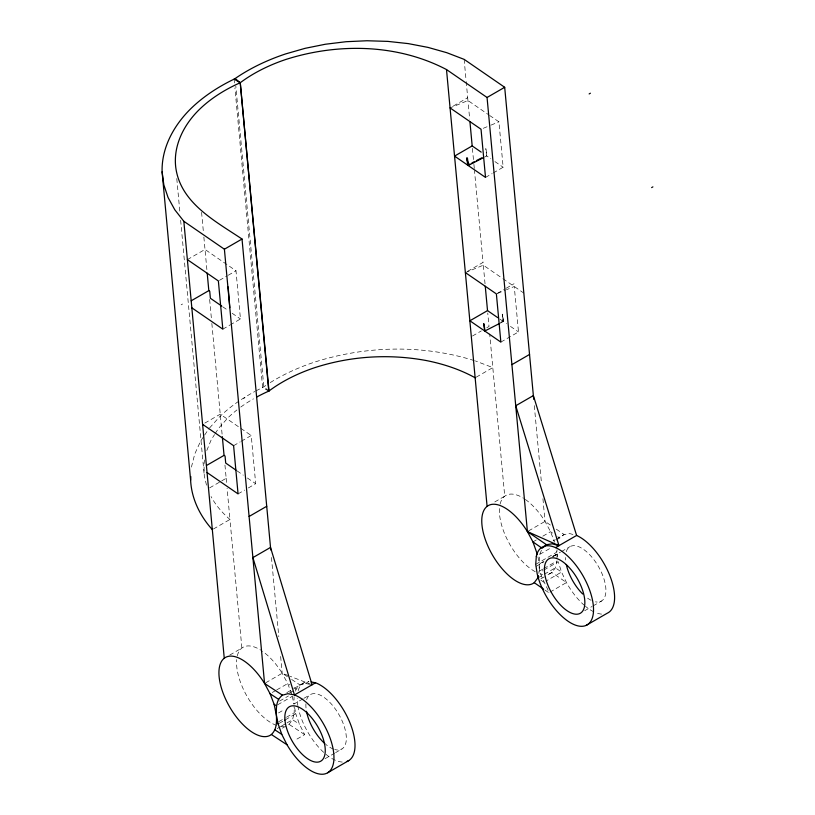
<?xml version="1.0" encoding="UTF-8"?>
<svg xmlns="http://www.w3.org/2000/svg" width="815" height="815" viewBox="0 0 815 815"><rect width="100%" height="100%" fill="white"/><g stroke="black" fill="none" stroke-linecap="round" stroke-linejoin="round"><path stroke-width="0.61" stroke-dasharray="4.08 3.06" d="M302.915 698.903L293.95 704.007L294.072 696.805M541.415 550.319L539.754 554.332L538.888 573.403M557.002 558.601L556.971 549.87M204.728 459.976L204.025 463.582L204.249 475.593L206.745 486.219M191.423 467.066L194.754 453.996L200.572 441.2L203.984 436.056M295.519 691.151L296.171 689.113L300.063 684.987L305.493 683.51L308.936 681.523A44.907 21.017 60 0 0 298.005 691.222M206.806 450.491L211.217 439.774L214.528 434.609M215.191 433.57L218.501 428.405L228.088 417.677A136.451 84.546 -5.3 0 1 236.931 409.965M204.667 435.027L208.772 428.863M209.577 427.957L219.245 417.158A164.019 101.631 -5.3 0 1 254.84 391.485M556.564 540.029L564.102 534.528L569.817 533.621L574.341 534.844M187.379 259.618L205.013 249.451L235.993 270.774L240.456 318.971L231.643 324.064M466.2 81.643L467.688 97.739L450.063 107.916L467.963 100.53L488.603 114.742M219.469 280.319L227.181 275.857M228.282 275.226L235.993 270.774M181.154 304.82L182.54 304.015M222.831 329.148L230.543 324.696M485.516 177.425L492.128 173.605M493.228 172.974L503.15 167.238L498.923 121.843L489.632 115.455M243.644 398.484L245.03 397.679M204.82 423.087L220.244 414.193L239.855 427.681M467.606 271.324L483.04 262.42L474.483 170.549M233.599 445.693L240.211 441.873M241.311 441.231L251.234 435.505L255.686 483.703L245.773 489.428M497.486 293.278L505.198 288.826M506.298 288.184L514.01 283.732M209.649 487.859L220.671 481.492M221.772 480.86L226.173 478.313L224.838 463.827M472.496 336.014L481.308 330.921M486.82 327.732L489.02 326.458L487.757 313.041M238.062 493.89L244.673 490.07M500.858 342.096L518.493 331.919L514.265 286.513L506.441 289.753M213.428 529.006L229.952 519.461L227.09 488.287M476.266 377.151L492.8 367.606L489.703 333.946M229.769 655.046L241.882 648.047L229.952 519.461A151.121 93.623 -5.3 0 1 211.065 496.559M494.807 501.928L504.73 496.192L492.8 367.606L475.42 360.933M265.67 682.797L282.194 673.251L289.091 675.91M528.507 530.942L545.031 521.396L551.062 525.543M272.291 692.475L275.602 690.56M276.703 689.928L287.726 683.561L289.834 684.946M532.939 541.894L536.239 539.988M542.851 536.168L550.563 531.716L553.67 533.845M286.839 692.628L293.451 688.807M294.551 688.176L303.506 683.001M289.559 692.933L296.171 689.113L294.062 687.728M553.09 540.895L555.29 539.622M556.39 538.99L564.102 534.528L555.076 528.314M279.616 701.053L288.429 695.969M277.691 704.771L292.014 696.489M539.754 554.332L550.777 547.965M278.526 712.921L284.038 709.743M303.964 698.292L310.281 694.645M535.73 564.326L546.875 557.888M547.986 557.256L556.798 552.163L556.309 549.952M543.636 561.647C531.93 564.408 547.66 586.372 548.852 592.739L544.675 589.866M552.448 556.553L556.859 554.006M553.018 556.441L560.394 552.183M561.443 551.572L569.868 546.702M536.076 566.374L543.921 561.841M553.833 556.105L557.134 554.2L556.798 552.163M278.801 721.662L285.413 717.842M286.523 717.21L294.235 712.758L294.032 706.513M542.749 569.176L539.448 571.091L540.63 571.916L542.831 570.643M543.85 568.544L557.073 560.903L555.392 567.831L551.867 572.487L545.255 576.307M543.931 570.001L558.255 561.729L561.545 572.079L566.486 582.552A44.907 21.017 60 0 0 584.549 605.535M279.25 723.312L295.774 713.767L294.633 707.675M277.12 728.6L280.431 726.685M281.532 726.053L285.933 723.506M287.043 722.864L292.544 719.686L294.235 712.758L295.774 713.767L299.431 724.209L304.667 734.621L294.755 740.346M537.757 578.018L543.269 574.84M544.369 574.198L555.392 567.831L561.545 572.079L546.121 580.993M282.408 728.152L289.019 724.331L292.544 719.686L299.431 724.209M540.844 578.854L544.145 576.939M549.952 592.108L566.486 582.552L551.867 572.487A44.907 21.017 60 0 1 546.722 574.534M325.093 758.694L334.568 753.223M335.627 752.612L341.943 748.954M584.671 610.761L592.047 606.492M593.106 605.891L601.531 601.022M484.568 157.081L486.749 155.96L490.854 158.782M500.115 323.209L503.405 321.528L506.492 323.667M500.705 322.312L502.906 321.191L502.254 314.172L503.497 321.599M483.275 128.312L489.978 125.541M491.099 125.082L498.923 121.843M465.406 272.597L483.315 265.201L501.887 277.986M497.496 293.451L505.32 290.211M305.493 683.51L312.094 684.773L290.242 676.348M474.259 360.607C422.567 344.348 365.925 345.672 314.468 362.145A164.019 101.681 -5.3 0 0 269.765 382.907M268.767 391.108L262.624 387.522L234.924 88M287.451 676.705L282.194 673.251A44.907 21.017 60 0 0 262.491 651.307M291.658 679.466L300.063 684.987M304.667 734.621L289.019 724.331A44.907 21.017 60 0 1 287.145 725.482M486.249 155.624L486.749 155.96L485.557 148.564M494.95 161.604L503.15 167.238M502.916 278.699L523.872 293.125M499.829 319.072L502.906 321.191M510.496 326.418L518.493 331.919M557.796 536.698L559.864 538.124M222.821 306.837L228.006 310.403M232.153 313.266L240.456 318.971M540.844 580.148L543.921 582.267M240.894 428.395L251.234 435.505M237.073 470.897L243.278 475.165M247.414 478.008L255.686 483.703M268.981 390.986L263.846 386.819L235.82 86.146M525.339 499.452A44.907 21.017 60 0 1 545.031 521.396L550.563 531.716L554.577 542.199M291.729 694.054L287.726 683.561L282.194 673.251L280.564 655.637M537.931 556.818L539.51 564.388M292.228 696.265L293.95 704.007M557.134 554.2L557.511 556.706M502.254 314.172L503.405 321.528L502.753 314.509M467.688 97.739L469.685 119.102M534.294 405.646L541.415 482.399M542.933 498.749L545.031 521.396M486.056 148.9L486.708 155.92M472.405 148.391L473.79 163.163M473.912 164.396L474.371 169.316M464.132 59.363L466.078 80.41M485.037 283.773L483.04 262.42M234.109 79.137L234.455 82.936M271.456 557.491L278.812 636.76M201.58 212.348L203.414 232.132M203.872 237.084L206.969 270.662M209.638 299.451L211.38 318.37M211.849 323.412L222.2 435.404M176.784 178.587L180.054 213.978M180.645 220.295L204.249 475.593M226.173 478.313L226.631 483.295M255.93 390.905A164.019 101.631 -5.3 0 1 262.624 387.522L263.846 386.819A164.019 101.681 -5.3 0 1 268.756 383.549M283.885 726.389A44.907 21.017 60 0 1 280.818 726.389M276.509 725.381A44.907 21.017 60 0 1 236.676 659.63M237.277 655.902A44.907 21.017 60 0 1 260.627 650.064M240.792 407.042A136.451 84.546 -5.3 0 1 253.445 398.861M542.576 574.381A44.907 21.017 60 0 1 540.335 573.841M535.231 571.692A44.907 21.017 60 0 1 499.514 507.776M500.115 504.057A44.907 21.017 60 0 1 523.464 498.22M342.269 762.056A44.907 21.017 60 0 1 324.645 753.203M323.698 752.357A44.907 21.017 60 0 1 298.066 706.778M297.852 705.556A44.907 21.017 60 0 1 297.21 698.221M306.664 699.616A31.439 14.711 60 0 1 339.234 715.122A31.439 14.711 60 0 1 334.731 749.515M333.518 749.107A31.439 14.711 60 0 1 325.745 744.35M306.012 707.96A31.439 14.711 60 0 1 305.971 703.151M601.582 614.102A44.907 21.017 60 0 1 594.797 612.269M593.768 611.79A44.907 21.017 60 0 1 585.496 606.34M566.252 551.673A31.439 14.711 60 0 1 598.302 566.282A31.439 14.711 60 0 1 595.5 601.857M591.099 600.288A31.439 14.711 60 0 1 586.219 597.13M565.59 560.017A31.439 14.711 60 0 1 565.467 557.531"/><path stroke-width="1.22" d="M162.104 171.822L163.835 184.842L168.084 197.546L174.787 209.761L183.833 221.293L224.4 249.217L252.895 557.613L294.47 694.961A44.907 21.017 60 0 1 333.641 762.157A44.907 21.017 60 0 1 287.043 744.798L271.385 734.519A44.907 21.017 60 0 1 231.083 709.315A44.907 21.017 60 0 1 224.257 658.235L212.328 529.648C200.042 515.997 191.494 498.729 190.618 480.198L162.104 171.822C161.452 147.688 173.921 125.316 190.73 108.772A164.019 101.631 -5.3 0 1 234.109 79.137L235.117 78.556A164.019 101.681 -5.3 0 1 285.739 53.882L305.146 48.319L325.368 44.244L346.1 41.708L367.035 40.75L387.859 41.392L408.284 43.613L427.987 47.392L446.702 52.669L464.132 59.363L504.689 87.287L533.713 399.35M190.618 480.198L190.832 476.622M271.385 734.519C282.662 723.924 269.816 705.016 282.438 695.175L287.868 693.697L294.47 694.961L315.537 682.787A44.907 21.017 60 0 1 350.226 723.486A44.907 21.017 60 0 1 346.721 761.516M538.328 575.706L537.757 578.018L534.232 582.674A44.907 21.017 60 0 1 493.921 557.47A44.907 21.017 60 0 1 487.095 506.38L446.498 69.55C397.425 43.837 337.919 42.849 285.78 59.485A136.451 84.577 -5.3 0 0 240.252 82.723A136.451 84.546 -5.3 0 0 199.573 109.291C184.149 124.226 173.126 145.253 175.734 167.207C180.258 202.894 215.333 221.15 242.024 239.029L270.753 549.942M227.945 287.542L228.129 286.921L229.81 307.642M543.085 547.588L546.478 544.715L552.183 543.809L558.978 545.643L515.732 405.768L487.054 97.474L446.498 69.55M224.4 249.217L242.024 239.029M487.054 97.474L504.689 87.287M191.189 300.806L208.823 290.629L209.73 291.25L210.382 298.27L221.792 306.124M481.196 152.13L472.18 145.926L454.546 156.103L467.637 165.119L469.817 163.998M589.143 93.939L590.406 93.205M256.593 397.099A136.451 84.546 -5.3 0 1 268.767 391.108L268.981 390.986A136.451 84.577 -5.3 0 1 314.509 367.748C350.481 356.023 389.346 353.608 426.53 360.597A151.121 93.674 -5.3 0 1 475.165 377.793M651.633 187.603L652.897 186.869M206.419 465.538L224.054 455.371L225.052 456.043L225.704 463.063L236.044 470.184M497.771 317.667L487.523 310.607L469.888 320.784L500.858 342.096L496.376 293.909L465.406 272.597M249.115 516.466L266.739 506.278M511.952 364.621L529.587 354.433M555.535 547.629L576.602 535.455L533.367 395.581L515.732 405.768L527.407 531.584L532.939 541.894L537.442 554.597M327.661 772.773L348.728 760.599M586.23 625.36L607.297 613.196A44.907 21.017 60 0 0 609.854 575.645A44.907 21.017 60 0 0 576.602 535.455M483.478 157.641L468.207 165.516L466.985 158.1L468.207 165.516L485.516 177.425L481.033 129.239L450.063 107.916M472.007 162.878L474.187 161.747M476.378 160.626L481.838 157.825M499.024 323.759L484.772 331.022L483.59 323.647M311.136 681.941L315.537 682.787M487.095 506.38A44.907 21.017 60 0 1 527.407 531.584L558.978 545.643M234.109 79.137L240.252 82.723L268.981 390.986M282.438 695.175L264.559 683.439A44.907 21.017 60 0 0 224.257 658.235M312.094 684.773L270.519 547.425L252.895 557.613L264.559 683.439L270.091 693.748L278.547 699.301M276.601 722.936L278.149 723.954L281.796 734.397L287.043 744.798M274.92 729.873L281.796 734.397M187.379 259.618L218.369 280.951L222.831 329.148L191.841 307.826M527.407 531.584L546.478 544.715M532.939 541.894L542.24 548.312M534.232 582.674L543.636 589.143M202.619 424.35L233.599 445.693L238.062 493.89L207.071 472.557M270.091 693.748L274.105 704.241L276.458 705.861M235.117 78.556L240.252 82.723L268.767 391.108M274.105 704.241L278.149 723.954M484.13 324.003L484.864 331.094M469.919 121.578L472.18 145.926M485.261 286.248L487.523 310.607M467.515 158.456L468.167 165.476M466.985 158.1L467.637 165.119M207.204 273.157L208.823 290.629M222.322 436.657L224.054 455.371M183.833 221.293L212.328 529.648M324.859 743.586A31.439 14.711 60 0 1 306.481 711.281M582.694 594.003A31.439 14.711 60 0 1 566.293 564.5M536.321 556.319L535.73 564.326L537.197 573.892A44.907 21.017 60 0 0 582.562 626.277A44.907 21.017 60 0 0 579.811 570.643A44.907 21.017 60 0 0 536.321 556.319M284.944 720.134A31.439 14.711 60 0 0 317.076 762.168A31.439 14.711 60 0 0 313.123 719.625A31.439 14.711 60 0 0 284.944 720.134M544.522 572.191A31.439 14.711 60 0 0 576.663 614.225A31.439 14.711 60 0 0 572.711 571.682A31.439 14.711 60 0 0 544.522 572.191"/></g></svg>
